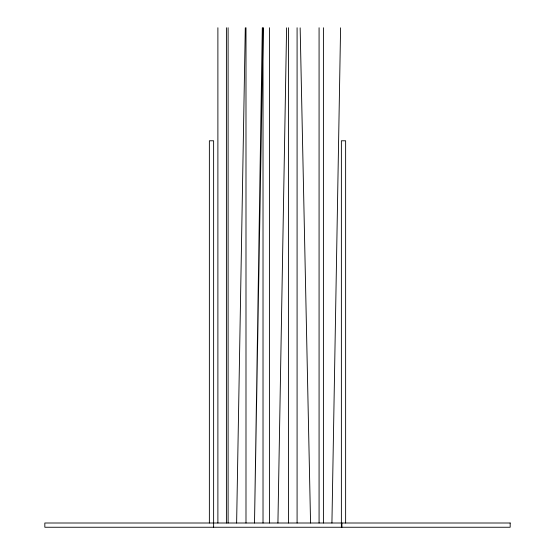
<?xml version="1.0" encoding="UTF-8"?>
<svg xmlns="http://www.w3.org/2000/svg" width="555" height="555" viewBox="0 0 555 555"><rect width="100%" height="100%" fill="white"/><g stroke="black" fill="none" stroke-linecap="round" stroke-linejoin="round"><path stroke-width="0.83" d="M262.307 27.812L254.509 523.004L263.174 27.826M236.624 523.004L245.289 27.826M277.923 523.004L286.595 27.826M331.925 523.004L340.59 27.826M300.158 27.861L310.557 523.004M345.633 523.004L345.633 140.783L341.374 140.783L341.374 527.25M341.915 523.004L341.915 527.25M323.405 27.75L323.405 523.004M319.076 27.75L319.076 523.004M297.085 27.75L297.085 523.004M288.572 27.75L288.572 523.004M269.411 27.75L269.411 523.004M263.021 27.75L263.021 523.004M245.99 27.75L245.99 523.004M228.105 27.75L228.105 523.004M226.405 27.75L226.405 523.004M217.886 27.75L217.886 523.004M213.626 527.25L213.626 140.783L209.367 140.783L209.367 523.004M510.17 523.004L44.83 523.004L44.83 527.25L510.17 527.25L510.17 523.004"/></g></svg>
